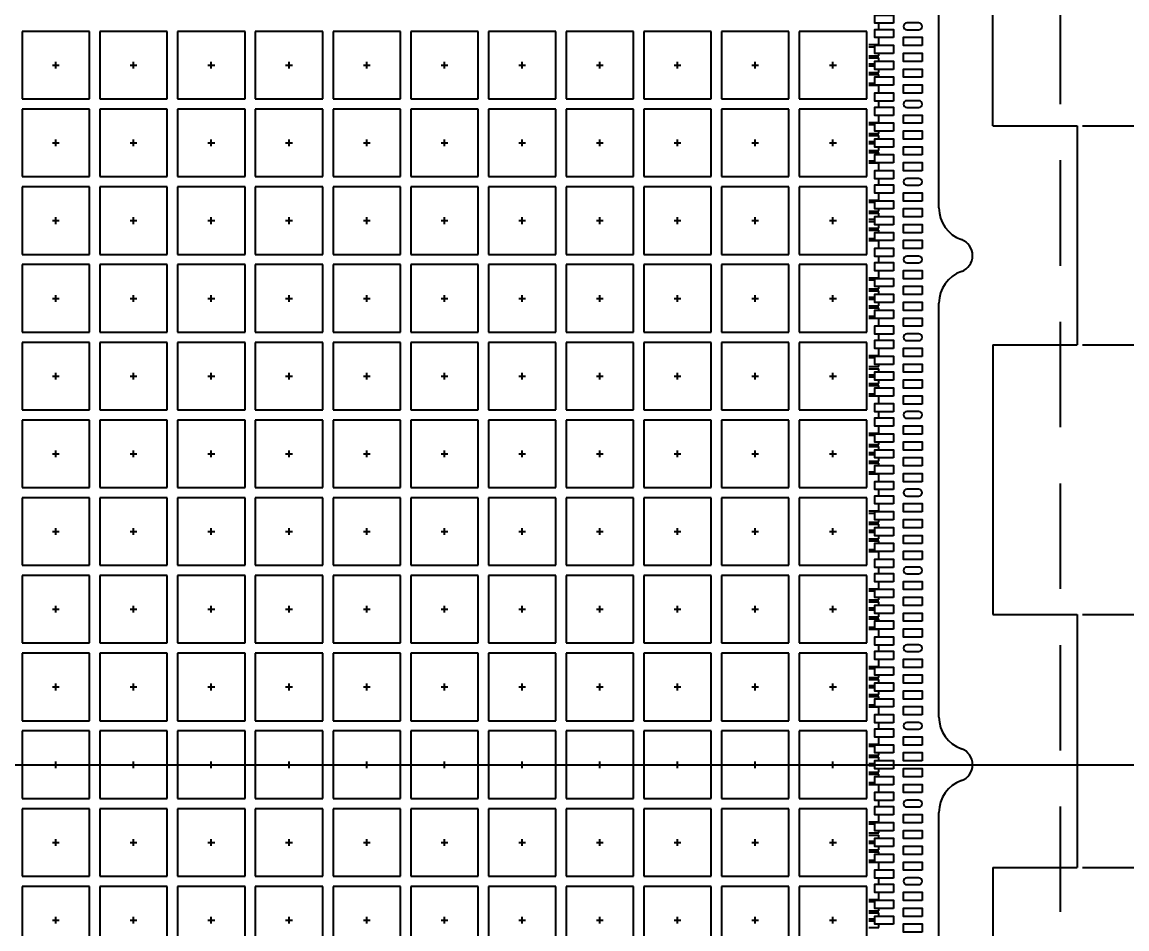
# Model space of a CAD drawing. Header units: millimetres. Extents: x 403.48 to 411.78, y 94.48 to 100.03.
# Drawn here: x 406.735 to 408.701, y 96.815 to 98.428 of the extents above; entities that cross this region are included whole.
import ezdxf

# ---------------------------------------------------------------- set-up
doc = ezdxf.new("R2010")
doc.units = ezdxf.units.MM
doc.header["$LTSCALE"] = 0.5
doc.header["$PDMODE"] = 98
for name, pattern in [('CENTER', [50.8, 31.75, -6.35, 6.35, -6.35]), ('HIDDEN', [0.375, 0.25, -0.125]), ('PHANTOM2', [31.75, 15.875, -3.175, 3.175, -3.175, 3.175, -3.175])]:
    doc.linetypes.add(name, pattern=pattern)
for name, color, linetype in [('1D', 4, 'Continuous'), ('BTM', 7, 'HIDDEN'), ('CEN', 2, 'CENTER'), ('DIM', 3, 'Continuous'), ('PKG', 1, 'PHANTOM2')]:
    doc.layers.add(name, color=color, linetype=linetype)
doc.styles.add('SIMPLEX', font='simplex.shx')
doc.dimstyles.new('Standard2', dxfattribs={"dimtxt": 0.05, "dimasz": 0.08, "dimexe": 0.015, "dimexo": 0.01, "dimgap": 0.01, "dimtad": 1, "dimdec": 3, "dimlfac": 16.666667, "dimrnd": 0.0005, "dimzin": 1, "dimtxsty": 'SIMPLEX', "dimcen": 0.015, "dimclrd": 256, "dimclre": 256, "dimclrt": 256, "dimazin": 3, "dimtp": 0.03, "dimtm": 0.05, "dimtfac": 0.8, "dimtdec": 3, "dimtmove": 0, "dimatfit": 3, "dimfxl": 0.05, "dimtzin": 4, "dimlwd": -1, "dimlwe": -1})

# ---------------------------------------------------------------- blocks, each defined once
blk = doc.blocks.new('*D2')
at = {"layer": 'Defpoints', "color": 0, "ltscale": 0.1, "transparency": 16777216}
for p in [(406.5872, 97.1071), (406.6072, 97.1071), (409.1126, 97.1071)]:
    blk.add_point(p, dxfattribs=at)
at = {"layer": 'DIM', "ltscale": 0.1, "transparency": 16777216}
blk.add_line((406.6172, 97.1071), (409.1126, 97.1071), dxfattribs=at)
at = {"layer": 'DIM', "ltscale": 0.1, "transparency": 16777216, "insert": (409.2226, 97.1071), "char_height": 0.05, "attachment_point": 5, "style": 'SIMPLEX'}
blk.add_mtext('\\A1;0.000', dxfattribs=at)
blk = doc.blocks.new('*D4')
at = {"layer": 'Defpoints', "color": 0, "ltscale": 0.1, "transparency": 16777216}
for p in [(408.612, 98.7241), (409.1126, 98.7241), (406.5872, 97.1071)]:
    blk.add_point(p, dxfattribs=at)
at = {"layer": 'DIM', "ltscale": 0.1, "transparency": 16777216}
blk.add_line((408.622, 98.7241), (409.1126, 98.7241), dxfattribs=at)
at = {"layer": 'DIM', "ltscale": 0.1, "transparency": 16777216, "insert": (409.2464, 98.7241), "char_height": 0.05, "attachment_point": 5, "style": 'SIMPLEX'}
blk.add_mtext('\\A1;26.950', dxfattribs=at)
blk = doc.blocks.new('*D5')
at = {"layer": 'Defpoints', "color": 0, "ltscale": 0.1, "transparency": 16777216}
for p in [(408.612, 98.2441), (409.1126, 98.2441), (406.5872, 97.1071)]:
    blk.add_point(p, dxfattribs=at)
at = {"layer": 'DIM', "ltscale": 0.1, "transparency": 16777216}
blk.add_line((408.622, 98.2441), (409.1126, 98.2441), dxfattribs=at)
at = {"layer": 'DIM', "ltscale": 0.1, "transparency": 16777216, "insert": (409.2417, 98.2441), "char_height": 0.05, "attachment_point": 5, "style": 'SIMPLEX'}
blk.add_mtext('\\A1;18.950', dxfattribs=at)
blk = doc.blocks.new('*D6')
at = {"layer": 'Defpoints', "color": 0, "ltscale": 0.1, "transparency": 16777216}
for p in [(408.612, 97.8541), (409.1126, 97.8541), (406.5872, 97.1071)]:
    blk.add_point(p, dxfattribs=at)
at = {"layer": 'DIM', "ltscale": 0.1, "transparency": 16777216}
blk.add_line((408.622, 97.8541), (409.1126, 97.8541), dxfattribs=at)
at = {"layer": 'DIM', "ltscale": 0.1, "transparency": 16777216, "insert": (409.2417, 97.8541), "char_height": 0.05, "attachment_point": 5, "style": 'SIMPLEX'}
blk.add_mtext('\\A1;12.450', dxfattribs=at)
blk = doc.blocks.new('*D7')
at = {"layer": 'Defpoints', "color": 0, "ltscale": 0.1, "transparency": 16777216}
for p in [(408.612, 97.3741), (409.1126, 97.3741), (406.5872, 97.1071)]:
    blk.add_point(p, dxfattribs=at)
at = {"layer": 'DIM', "ltscale": 0.1, "transparency": 16777216}
blk.add_line((408.622, 97.3741), (409.1126, 97.3741), dxfattribs=at)
at = {"layer": 'DIM', "ltscale": 0.1, "transparency": 16777216, "insert": (409.2226, 97.3741), "char_height": 0.05, "attachment_point": 5, "style": 'SIMPLEX'}
blk.add_mtext('\\A1;4.450', dxfattribs=at)
blk = doc.blocks.new('*D8')
at = {"layer": 'Defpoints', "color": 0, "ltscale": 0.1, "transparency": 16777216}
for p in [(406.5872, 97.1071), (408.612, 96.9241), (409.1126, 96.9241)]:
    blk.add_point(p, dxfattribs=at)
at = {"layer": 'DIM', "ltscale": 0.1, "transparency": 16777216}
blk.add_line((408.622, 96.9241), (409.1126, 96.9241), dxfattribs=at)
at = {"layer": 'DIM', "ltscale": 0.1, "transparency": 16777216, "insert": (409.2226, 96.9241), "char_height": 0.05, "attachment_point": 5, "style": 'SIMPLEX'}
blk.add_mtext('\\A1;3.050', dxfattribs=at)
blk = doc.blocks.new('*D9')
at = {"layer": 'Defpoints', "color": 0, "ltscale": 0.1, "transparency": 16777216}
for p in [(406.5872, 97.1071), (408.612, 96.4441), (409.1126, 96.4441)]:
    blk.add_point(p, dxfattribs=at)
at = {"layer": 'DIM', "ltscale": 0.1, "transparency": 16777216}
blk.add_line((408.622, 96.4441), (409.1126, 96.4441), dxfattribs=at)
at = {"layer": 'DIM', "ltscale": 0.1, "transparency": 16777216, "insert": (409.2369, 96.4441), "char_height": 0.05, "attachment_point": 5, "style": 'SIMPLEX'}
blk.add_mtext('\\A1;11.050', dxfattribs=at)
blk = doc.blocks.new('*D10')
at = {"layer": 'Defpoints', "color": 0, "ltscale": 0.1, "transparency": 16777216}
for p in [(406.5872, 97.1071), (408.492, 95.0491), (409.1126, 95.0491)]:
    blk.add_point(p, dxfattribs=at)
at = {"layer": 'DIM', "ltscale": 0.1, "transparency": 16777216}
blk.add_line((408.502, 95.0491), (409.1126, 95.0491), dxfattribs=at)
at = {"layer": 'DIM', "ltscale": 0.1, "transparency": 16777216, "insert": (409.2464, 95.0491), "char_height": 0.05, "attachment_point": 5, "style": 'SIMPLEX'}
blk.add_mtext('\\A1;34.300', dxfattribs=at)
blk = doc.blocks.new('*D19')
at = {"layer": 'Defpoints', "color": 0, "transparency": 16777216}
for p in [(408.582, 99.0451), (408.582, 95.2051), (409.9498, 95.2051)]:
    blk.add_point(p, dxfattribs=at)
at = {"layer": 'DIM', "transparency": 16777216}
for p, q in [((408.592, 99.0451), (409.9648, 99.0451)), ((409.9498, 98.9651), (409.9498, 97.6577)), ((409.9498, 95.2851), (409.9498, 96.5924)), ((408.592, 95.2051), (409.9648, 95.2051))]:
    blk.add_line(p, q, dxfattribs=at)
for points in [[(409.9365, 98.9651), (409.9631, 98.9651), (409.9498, 99.0451)], [(409.9365, 95.2851), (409.9631, 95.2851), (409.9498, 95.2051)]]:
    blk.add_solid(points, dxfattribs=at)
at = {"layer": 'DIM', "transparency": 16777216, "insert": (409.9498, 97.1251), "char_height": 0.05, "attachment_point": 5, "rotation": 90, "style": 'SIMPLEX'}
blk.add_mtext('\\A1;64.000%%P0.500(TAPE WIDTH)', dxfattribs=at)
blk = doc.blocks.new('*D20')
at = {"layer": 'Defpoints', "color": 0, "transparency": 16777216}
for p in [(408.3962, 98.9491), (408.3962, 95.2651), (409.7707, 95.2651)]:
    blk.add_point(p, dxfattribs=at)
at = {"layer": 'DIM', "transparency": 16777216}
for p, q in [((408.4062, 98.9491), (409.7857, 98.9491)), ((409.7707, 98.8691), (409.7707, 97.5254)), ((409.7707, 95.3451), (409.7707, 96.6887)), ((408.4062, 95.2651), (409.7857, 95.2651))]:
    blk.add_line(p, q, dxfattribs=at)
for points in [[(409.7574, 98.8691), (409.7841, 98.8691), (409.7707, 98.9491)], [(409.7574, 95.3451), (409.7841, 95.3451), (409.7707, 95.2651)]]:
    blk.add_solid(points, dxfattribs=at)
at = {"layer": 'DIM', "transparency": 16777216, "insert": (409.7707, 97.1071), "char_height": 0.05, "attachment_point": 5, "rotation": 90, "style": 'SIMPLEX'}
blk.add_mtext('\\A1;59.3X61.4(MOLD PKG)', dxfattribs=at)
blk = doc.blocks.new('*D23')
at = {"layer": 'Defpoints', "color": 0, "transparency": 16777216}
for p in [(408.492, 99.0631), (409.1124, 98.9957), (406.5872, 97.1071)]:
    blk.add_point(p, dxfattribs=at)
at = {"layer": 'DIM', "transparency": 16777216}
for p, q in [((408.502, 99.0631), (408.7924, 99.0631)), ((408.7924, 99.0631), (408.9524, 98.9957)), ((408.9524, 98.9957), (409.1124, 98.9957))]:
    blk.add_line(p, q, dxfattribs=at)
at = {"layer": 'DIM', "transparency": 16777216, "insert": (409.2462, 98.9957), "char_height": 0.05, "attachment_point": 5, "style": 'SIMPLEX'}
blk.add_mtext('\\A1;32.600', dxfattribs=at)
blk = doc.blocks.new('*D24')
at = {"layer": 'Defpoints', "color": 0, "transparency": 16777216}
for p in [(406.5872, 97.1071), (408.492, 95.1871), (409.1126, 95.1485)]:
    blk.add_point(p, dxfattribs=at)
at = {"layer": 'DIM', "transparency": 16777216}
for p, q in [((408.502, 95.1871), (408.7926, 95.1871)), ((408.7926, 95.1871), (408.9526, 95.1485)), ((408.9526, 95.1485), (409.1126, 95.1485))]:
    blk.add_line(p, q, dxfattribs=at)
at = {"layer": 'DIM', "transparency": 16777216, "insert": (409.2464, 95.1485), "char_height": 0.05, "attachment_point": 5, "style": 'SIMPLEX'}
blk.add_mtext('\\A1;32.000', dxfattribs=at)
blk = doc.blocks.new('*D25')
at = {"layer": 'Defpoints', "color": 0, "ltscale": 0.1, "transparency": 16777216}
for p in [(406.5872, 97.1071), (408.492, 95.1871), (408.492, 94.7262)]:
    blk.add_point(p, dxfattribs=at)
at = {"layer": 'DIM', "ltscale": 0.1, "transparency": 16777216}
blk.add_line((408.492, 95.1771), (408.492, 94.7262), dxfattribs=at)
at = {"layer": 'DIM', "color": 1, "ltscale": 0.1, "transparency": 16777216, "insert": (408.492, 94.5972), "char_height": 0.05, "attachment_point": 5, "rotation": 90, "style": 'SIMPLEX'}
blk.add_mtext('\\A1;{\\C256;31.747}', dxfattribs=at)
blk = doc.blocks.new('*D26')
at = {"layer": 'Defpoints', "color": 0, "ltscale": 0.1, "transparency": 16777216}
for p in [(406.5872, 97.1071), (407.6462, 95.1002), (407.6462, 94.7262)]:
    blk.add_point(p, dxfattribs=at)
at = {"layer": 'DIM', "ltscale": 0.1, "transparency": 16777216}
blk.add_line((407.6462, 95.0902), (407.6462, 94.7262), dxfattribs=at)
at = {"layer": 'DIM', "ltscale": 0.1, "transparency": 16777216, "insert": (407.6462, 94.5972), "char_height": 0.05, "attachment_point": 5, "rotation": 90, "style": 'SIMPLEX'}
blk.add_mtext('\\A1;17.650', dxfattribs=at)
blk = doc.blocks.new('*D38')
at = {"layer": 'Defpoints', "color": 0, "ltscale": 0.1, "transparency": 16777216}
for p in [(408.4287, 99.7105), (408.462, 98.7241), (406.5872, 97.1071)]:
    blk.add_point(p, dxfattribs=at)
at = {"layer": 'DIM', "ltscale": 0.1, "transparency": 16777216}
for p, q in [((408.4287, 99.5505), (408.4287, 99.7105)), ((408.462, 99.3905), (408.4287, 99.5505)), ((408.462, 98.7341), (408.462, 99.3905))]:
    blk.add_line(p, q, dxfattribs=at)
at = {"layer": 'DIM', "ltscale": 0.1, "transparency": 16777216, "insert": (408.4287, 99.8396), "char_height": 0.05, "attachment_point": 5, "rotation": 90, "style": 'SIMPLEX'}
blk.add_mtext('\\A1;31.247', dxfattribs=at)
blk = doc.blocks.new('*D39')
at = {"layer": 'Defpoints', "color": 0, "ltscale": 0.1, "transparency": 16777216}
for p in [(408.372, 99.7105), (408.372, 99.0631), (406.5872, 97.1071)]:
    blk.add_point(p, dxfattribs=at)
at = {"layer": 'DIM', "ltscale": 0.1, "transparency": 16777216}
blk.add_line((408.372, 99.0731), (408.372, 99.7105), dxfattribs=at)
at = {"layer": 'DIM', "ltscale": 0.1, "transparency": 16777216, "insert": (408.372, 99.8443), "char_height": 0.05, "attachment_point": 5, "rotation": 90, "style": 'SIMPLEX'}
blk.add_mtext('\\A1;29.747', dxfattribs=at)
blk = doc.blocks.new('*D75')
at = {"layer": 'Defpoints', "color": 0, "ltscale": 0.1, "transparency": 16777216}
for p in [(408.232, 99.7105), (408.312, 99.1681), (406.5872, 97.1071)]:
    blk.add_point(p, dxfattribs=at)
at = {"layer": 'DIM', "ltscale": 0.1, "transparency": 16777216}
for p, q in [((408.232, 99.5505), (408.232, 99.7105)), ((408.312, 99.3905), (408.232, 99.5505)), ((408.312, 99.1781), (408.312, 99.3905))]:
    blk.add_line(p, q, dxfattribs=at)
at = {"layer": 'DIM', "ltscale": 0.1, "transparency": 16777216, "insert": (408.232, 99.8443), "char_height": 0.05, "attachment_point": 5, "rotation": 90, "style": 'SIMPLEX'}
blk.add_mtext('\\A1;28.747', dxfattribs=at)
blk = doc.blocks.new('*D76')
at = {"layer": 'Defpoints', "color": 0, "ltscale": 0.1, "transparency": 16777216}
for p in [(408.492, 99.7105), (408.492, 99.2491), (406.5872, 97.1071)]:
    blk.add_point(p, dxfattribs=at)
at = {"layer": 'DIM', "ltscale": 0.1, "transparency": 16777216}
blk.add_line((408.492, 99.2591), (408.492, 99.7105), dxfattribs=at)
at = {"layer": 'DIM', "ltscale": 0.1, "transparency": 16777216, "insert": (408.492, 99.8396), "char_height": 0.05, "attachment_point": 5, "rotation": 90, "style": 'SIMPLEX'}
blk.add_mtext('\\A1;31.747', dxfattribs=at)
blk = doc.blocks.new('*D77')
at = {"layer": 'Defpoints', "color": 0, "ltscale": 0.1, "transparency": 16777216}
for p in [(408.612, 99.7105), (408.612, 99.1798), (406.5872, 97.1071)]:
    blk.add_point(p, dxfattribs=at)
at = {"layer": 'DIM', "ltscale": 0.1, "transparency": 16777216}
for p, q in [((408.612, 99.5505), (408.612, 99.7105)), ((408.612, 99.3905), (408.612, 99.5505)), ((408.612, 99.1898), (408.612, 99.3905))]:
    blk.add_line(p, q, dxfattribs=at)
at = {"layer": 'DIM', "ltscale": 0.1, "transparency": 16777216, "insert": (408.612, 99.8443), "char_height": 0.05, "attachment_point": 5, "rotation": 90, "style": 'SIMPLEX'}
blk.add_mtext('\\A1;33.747', dxfattribs=at)
blk = doc.blocks.new('*D78')
at = {"layer": 'Defpoints', "color": 0, "ltscale": 0.1, "transparency": 16777216}
for p in [(409.1126, 99.3091), (408.492, 99.2491), (406.5872, 97.1071)]:
    blk.add_point(p, dxfattribs=at)
at = {"layer": 'DIM', "ltscale": 0.1, "transparency": 16777216}
for p, q in [((408.7926, 99.2491), (408.9526, 99.3091)), ((408.9526, 99.3091), (409.1126, 99.3091)), ((408.502, 99.2491), (408.7926, 99.2491))]:
    blk.add_line(p, q, dxfattribs=at)
at = {"layer": 'DIM', "ltscale": 0.1, "transparency": 16777216, "insert": (409.2464, 99.3091), "char_height": 0.05, "attachment_point": 5, "style": 'SIMPLEX'}
blk.add_mtext('\\A1;35.700', dxfattribs=at)
blk = doc.blocks.new('*D79')
at = {"layer": 'Defpoints', "color": 0, "ltscale": 0.1, "transparency": 16777216}
for p in [(409.1126, 99.2417), (408.3655, 99.1591), (406.5872, 97.1071)]:
    blk.add_point(p, dxfattribs=at)
at = {"layer": 'DIM', "ltscale": 0.1, "transparency": 16777216}
for p, q in [((408.7926, 99.1591), (408.9526, 99.2417)), ((408.9526, 99.2417), (409.1126, 99.2417)), ((408.3755, 99.1591), (408.7926, 99.1591))]:
    blk.add_line(p, q, dxfattribs=at)
at = {"layer": 'DIM', "ltscale": 0.1, "transparency": 16777216, "insert": (409.2464, 99.2417), "char_height": 0.05, "attachment_point": 5, "style": 'SIMPLEX'}
blk.add_mtext('\\A1;34.200', dxfattribs=at)
blk = doc.blocks.new('*D82')
at = {"layer": 'Defpoints', "color": 0, "ltscale": 0.1, "transparency": 16777216}
for p in [(407.7272, 99.4168), (407.7272, 99.186), (406.5872, 97.1071)]:
    blk.add_point(p, dxfattribs=at)
at = {"layer": 'DIM', "ltscale": 0.1, "transparency": 16777216}
blk.add_line((407.7272, 99.196), (407.7272, 99.4168), dxfattribs=at)
at = {"layer": 'DIM', "ltscale": 0.1, "transparency": 16777216, "insert": (407.7272, 99.5458), "char_height": 0.05, "attachment_point": 5, "rotation": 90, "style": 'SIMPLEX'}
blk.add_mtext('\\A1;19.000', dxfattribs=at)
blk = doc.blocks.new('*U130')
at = {"layer": 'CEN', "ltscale": 0.5}
for p, q in [((-0.006, 0), (0.006, 0)), ((0, -0.006), (0, 0.006))]:
    blk.add_line(p, q, dxfattribs=at)
at = {"layer": 'PKG', "ltscale": 0.05}
blk.add_lwpolyline([(-0.06, -0.06), (0.06, -0.06), (0.06, 0.06), (-0.06, 0.06)], close=True, dxfattribs=at)
blk = doc.blocks.new('*U131')
at = {"layer": 'DIM', "color": 0, "linetype": 'ByBlock', "lineweight": -2, "transparency": 16777216}
for p in [(1.7979, 2.9043), (1.9362, 2.9043), (2.0745, 2.9043), (2.2128, 2.9043), (2.3511, 2.9043), (2.4894, 2.9043), (2.6277, 2.9043), (2.766, 2.9043), (2.9043, 2.9043), (3.0426, 2.9043), (3.1809, 2.9043), (1.7979, 2.766), (1.9362, 2.766), (2.0745, 2.766), (2.2128, 2.766), (2.3511, 2.766), (2.4894, 2.766), (2.6277, 2.766), (2.766, 2.766), (2.9043, 2.766), (3.0426, 2.766), (3.1809, 2.766), (1.7979, 2.6277), (1.9362, 2.6277), (2.0745, 2.6277), (2.2128, 2.6277), (2.3511, 2.6277), (2.4894, 2.6277), (2.6277, 2.6277), (2.766, 2.6277), (2.9043, 2.6277), (3.0426, 2.6277), (3.1809, 2.6277), (1.7979, 2.4894), (1.9362, 2.4894), (2.0745, 2.4894), (2.2128, 2.4894), (2.3511, 2.4894), (2.4894, 2.4894), (2.6277, 2.4894), (2.766, 2.4894), (2.9043, 2.4894), (3.0426, 2.4894), (3.1809, 2.4894), (1.7979, 2.3511), (1.9362, 2.3511), (2.0745, 2.3511), (2.2128, 2.3511), (2.3511, 2.3511), (2.4894, 2.3511), (2.6277, 2.3511), (2.766, 2.3511), (2.9043, 2.3511), (3.0426, 2.3511), (3.1809, 2.3511), (1.7979, 2.2128), (1.9362, 2.2128), (2.0745, 2.2128), (2.2128, 2.2128), (2.3511, 2.2128), (2.4894, 2.2128), (2.6277, 2.2128), (2.766, 2.2128), (2.9043, 2.2128), (3.0426, 2.2128), (3.1809, 2.2128), (1.7979, 2.0745), (1.9362, 2.0745), (2.0745, 2.0745), (2.2128, 2.0745), (2.3511, 2.0745), (2.4894, 2.0745), (2.6277, 2.0745), (2.766, 2.0745), (2.9043, 2.0745), (3.0426, 2.0745), (3.1809, 2.0745), (1.7979, 1.9362), (1.9362, 1.9362), (2.0745, 1.9362), (2.2128, 1.9362), (2.3511, 1.9362), (2.4894, 1.9362), (2.6277, 1.9362), (2.766, 1.9362), (2.9043, 1.9362), (3.0426, 1.9362), (3.1809, 1.9362), (1.7979, 1.7979), (1.9362, 1.7979), (2.0745, 1.7979), (2.2128, 1.7979), (2.3511, 1.7979), (2.4894, 1.7979), (2.6277, 1.7979), (2.766, 1.7979), (2.9043, 1.7979), (3.0426, 1.7979), (3.1809, 1.7979), (1.7979, 1.6596), (1.9362, 1.6596), (2.0745, 1.6596), (2.2128, 1.6596), (2.3511, 1.6596), (2.4894, 1.6596), (2.6277, 1.6596), (2.766, 1.6596), (2.9043, 1.6596), (3.0426, 1.6596), (3.1809, 1.6596), (1.7979, 1.5213), (1.9362, 1.5213), (2.0745, 1.5213), (2.2128, 1.5213), (2.3511, 1.5213), (2.4894, 1.5213), (2.6277, 1.5213), (2.766, 1.5213), (2.9043, 1.5213), (3.0426, 1.5213), (3.1809, 1.5213), (1.7979, 1.383), (1.9362, 1.383), (2.0745, 1.383), (2.2128, 1.383), (2.3511, 1.383), (2.4894, 1.383), (2.6277, 1.383), (2.766, 1.383), (2.9043, 1.383), (3.0426, 1.383), (3.1809, 1.383)]:
    blk.add_blockref('*U130', p, dxfattribs=at)

msp = doc.modelspace()

# ---------------------------------------------------------------- linework, layer by layer
at = {"color": 2, "linetype": 'HIDDEN', "ltscale": 1.5}
msp.add_line((408.582031, 99.045054), (408.582031, 95.205054), dxfattribs=at)
at = {"color": 0}
for p, q in [((408.462031, 98.244054), (408.462031, 98.724054)), ((408.462031, 98.244054), (408.612031, 98.244054)), ((408.462031, 97.854054), (408.612031, 97.854054)), ((408.462031, 97.854054), (408.462031, 97.374054)), ((408.462031, 97.374054), (408.612031, 97.374054)), ((408.462031, 96.924054), (408.612031, 96.924054)), ((408.462031, 96.924054), (408.462031, 96.444054))]:
    msp.add_line(p, q, dxfattribs=at)
for p, q in [((408.612031, 98.244054), (408.612031, 97.854054)), ((408.612031, 97.374054), (408.612031, 96.924054))]:
    msp.add_line(p, q)
at = {"ltscale": 0.03}
for points in [[(408.285211, 98.426304), (408.252211, 98.426304), (408.252211, 98.441004), (408.285211, 98.441004)], [(408.285211, 98.400804), (408.252211, 98.400804), (408.252211, 98.415504), (408.285211, 98.415504)], [(408.336211, 98.386704), (408.303211, 98.386704), (408.303211, 98.401404), (408.336211, 98.401404)], [(408.285211, 98.372604), (408.252211, 98.372604), (408.252211, 98.387304), (408.285211, 98.387304)], [(408.336211, 98.358504), (408.303211, 98.358504), (408.303211, 98.373204), (408.336211, 98.373204)], [(408.285211, 98.344404), (408.252211, 98.344404), (408.252211, 98.359104), (408.285211, 98.359104)], [(408.285211, 98.316204), (408.252211, 98.316204), (408.252211, 98.330904), (408.285211, 98.330904)], [(408.336211, 98.330304), (408.303211, 98.330304), (408.303211, 98.345004), (408.336211, 98.345004)], [(408.336211, 98.302104), (408.303211, 98.302104), (408.303211, 98.316804), (408.336211, 98.316804)], [(408.285211, 98.288004), (408.252211, 98.288004), (408.252211, 98.302704), (408.285211, 98.302704)], [(408.285211, 98.262504), (408.252211, 98.262504), (408.252211, 98.277204), (408.285211, 98.277204)], [(408.336211, 98.248404), (408.303211, 98.248404), (408.303211, 98.263104), (408.336211, 98.263104)], [(408.285211, 98.234304), (408.252211, 98.234304), (408.252211, 98.249004), (408.285211, 98.249004)], [(408.336211, 98.220204), (408.303211, 98.220204), (408.303211, 98.234904), (408.336211, 98.234904)], [(408.285211, 98.206104), (408.252211, 98.206104), (408.252211, 98.220804), (408.285211, 98.220804)], [(408.285211, 98.177904), (408.252211, 98.177904), (408.252211, 98.192604), (408.285211, 98.192604)], [(408.336211, 98.192004), (408.303211, 98.192004), (408.303211, 98.206704), (408.336211, 98.206704)], [(408.336211, 98.163804), (408.303211, 98.163804), (408.303211, 98.178504), (408.336211, 98.178504)], [(408.285211, 98.149704), (408.252211, 98.149704), (408.252211, 98.164404), (408.285211, 98.164404)], [(408.285211, 98.124204), (408.252211, 98.124204), (408.252211, 98.138904), (408.285211, 98.138904)], [(408.336211, 98.110104), (408.303211, 98.110104), (408.303211, 98.124804), (408.336211, 98.124804)], [(408.285211, 98.096004), (408.252211, 98.096004), (408.252211, 98.110704), (408.285211, 98.110704)], [(408.336211, 98.081904), (408.303211, 98.081904), (408.303211, 98.096604), (408.336211, 98.096604)], [(408.285211, 98.067804), (408.252211, 98.067804), (408.252211, 98.082504), (408.285211, 98.082504)], [(408.336211, 98.053704), (408.303211, 98.053704), (408.303211, 98.068404), (408.336211, 98.068404)], [(408.285211, 98.039604), (408.252211, 98.039604), (408.252211, 98.054304), (408.285211, 98.054304)], [(408.336211, 98.025504), (408.303211, 98.025504), (408.303211, 98.040204), (408.336211, 98.040204)], [(408.285211, 98.011404), (408.252211, 98.011404), (408.252211, 98.026104), (408.285211, 98.026104)], [(408.285211, 97.985904), (408.252211, 97.985904), (408.252211, 98.000604), (408.285211, 98.000604)], [(408.336211, 97.971804), (408.303211, 97.971804), (408.303211, 97.986504), (408.336211, 97.986504)], [(408.285211, 97.957704), (408.252211, 97.957704), (408.252211, 97.972404), (408.285211, 97.972404)], [(408.336211, 97.943604), (408.303211, 97.943604), (408.303211, 97.958304), (408.336211, 97.958304)], [(408.285211, 97.929504), (408.252211, 97.929504), (408.252211, 97.944204), (408.285211, 97.944204)], [(408.336211, 97.915404), (408.303211, 97.915404), (408.303211, 97.930104), (408.336211, 97.930104)], [(408.285211, 97.901304), (408.252211, 97.901304), (408.252211, 97.916004), (408.285211, 97.916004)], [(408.336211, 97.887204), (408.303211, 97.887204), (408.303211, 97.901904), (408.336211, 97.901904)], [(408.285211, 97.873104), (408.252211, 97.873104), (408.252211, 97.887804), (408.285211, 97.887804)], [(408.285211, 97.847604), (408.252211, 97.847604), (408.252211, 97.862304), (408.285211, 97.862304)], [(408.336211, 97.833504), (408.303211, 97.833504), (408.303211, 97.848204), (408.336211, 97.848204)], [(408.285211, 97.819404), (408.252211, 97.819404), (408.252211, 97.834104), (408.285211, 97.834104)], [(408.336211, 97.805304), (408.303211, 97.805304), (408.303211, 97.820004), (408.336211, 97.820004)], [(408.285211, 97.791204), (408.252211, 97.791204), (408.252211, 97.805904), (408.285211, 97.805904)], [(408.336211, 97.777104), (408.303211, 97.777104), (408.303211, 97.791804), (408.336211, 97.791804)], [(408.285211, 97.763004), (408.252211, 97.763004), (408.252211, 97.777704), (408.285211, 97.777704)], [(408.336211, 97.748904), (408.303211, 97.748904), (408.303211, 97.763604), (408.336211, 97.763604)], [(408.285211, 97.734804), (408.252211, 97.734804), (408.252211, 97.749504), (408.285211, 97.749504)], [(408.285211, 97.709304), (408.252211, 97.709304), (408.252211, 97.724004), (408.285211, 97.724004)], [(408.336211, 97.695204), (408.303211, 97.695204), (408.303211, 97.709904), (408.336211, 97.709904)], [(408.285211, 97.681104), (408.252211, 97.681104), (408.252211, 97.695804), (408.285211, 97.695804)], [(408.336211, 97.667004), (408.303211, 97.667004), (408.303211, 97.681704), (408.336211, 97.681704)], [(408.285211, 97.652904), (408.252211, 97.652904), (408.252211, 97.667604), (408.285211, 97.667604)], [(408.336211, 97.638804), (408.303211, 97.638804), (408.303211, 97.653504), (408.336211, 97.653504)], [(408.285211, 97.624704), (408.252211, 97.624704), (408.252211, 97.639404), (408.285211, 97.639404)], [(408.336211, 97.610604), (408.303211, 97.610604), (408.303211, 97.625304), (408.336211, 97.625304)], [(408.285211, 97.596504), (408.252211, 97.596504), (408.252211, 97.611204), (408.285211, 97.611204)], [(408.285211, 97.571004), (408.252211, 97.571004), (408.252211, 97.585704), (408.285211, 97.585704)], [(408.336211, 97.556904), (408.303211, 97.556904), (408.303211, 97.571604), (408.336211, 97.571604)], [(408.285211, 97.542804), (408.252211, 97.542804), (408.252211, 97.557504), (408.285211, 97.557504)], [(408.285211, 97.514604), (408.252211, 97.514604), (408.252211, 97.529304), (408.285211, 97.529304)], [(408.336211, 97.528704), (408.303211, 97.528704), (408.303211, 97.543404), (408.336211, 97.543404)], [(408.336211, 97.500504), (408.303211, 97.500504), (408.303211, 97.515204), (408.336211, 97.515204)], [(408.285211, 97.486404), (408.252211, 97.486404), (408.252211, 97.501104), (408.285211, 97.501104)], [(408.336211, 97.472304), (408.303211, 97.472304), (408.303211, 97.487004), (408.336211, 97.487004)], [(408.285211, 97.458204), (408.252211, 97.458204), (408.252211, 97.472904), (408.285211, 97.472904)], [(408.285211, 97.432704), (408.252211, 97.432704), (408.252211, 97.447404), (408.285211, 97.447404)], [(408.336211, 97.418604), (408.303211, 97.418604), (408.303211, 97.433304), (408.336211, 97.433304)], [(408.285211, 97.404504), (408.252211, 97.404504), (408.252211, 97.419204), (408.285211, 97.419204)], [(408.285211, 97.376304), (408.252211, 97.376304), (408.252211, 97.391004), (408.285211, 97.391004)], [(408.336211, 97.390404), (408.303211, 97.390404), (408.303211, 97.405104), (408.336211, 97.405104)], [(408.336211, 97.362204), (408.303211, 97.362204), (408.303211, 97.376904), (408.336211, 97.376904)], [(408.285211, 97.348104), (408.252211, 97.348104), (408.252211, 97.362804), (408.285211, 97.362804)], [(408.336211, 97.334004), (408.303211, 97.334004), (408.303211, 97.348704), (408.336211, 97.348704)], [(408.285211, 97.319904), (408.252211, 97.319904), (408.252211, 97.334604), (408.285211, 97.334604)], [(408.285211, 97.294404), (408.252211, 97.294404), (408.252211, 97.309104), (408.285211, 97.309104)], [(408.336211, 97.280304), (408.303211, 97.280304), (408.303211, 97.295004), (408.336211, 97.295004)], [(408.285211, 97.266204), (408.252211, 97.266204), (408.252211, 97.280904), (408.285211, 97.280904)], [(408.285211, 97.238004), (408.252211, 97.238004), (408.252211, 97.252704), (408.285211, 97.252704)], [(408.336211, 97.252104), (408.303211, 97.252104), (408.303211, 97.266804), (408.336211, 97.266804)], [(408.336211, 97.223904), (408.303211, 97.223904), (408.303211, 97.238604), (408.336211, 97.238604)], [(408.285211, 97.209804), (408.252211, 97.209804), (408.252211, 97.224504), (408.285211, 97.224504)], [(408.336211, 97.195704), (408.303211, 97.195704), (408.303211, 97.210404), (408.336211, 97.210404)], [(408.285211, 97.181604), (408.252211, 97.181604), (408.252211, 97.196304), (408.285211, 97.196304)], [(408.285211, 97.156104), (408.252211, 97.156104), (408.252211, 97.170804), (408.285211, 97.170804)], [(408.336211, 97.142004), (408.303211, 97.142004), (408.303211, 97.156704), (408.336211, 97.156704)], [(408.285211, 97.127904), (408.252211, 97.127904), (408.252211, 97.142604), (408.285211, 97.142604)], [(408.285211, 97.099704), (408.252211, 97.099704), (408.252211, 97.114404), (408.285211, 97.114404)], [(408.336211, 97.113804), (408.303211, 97.113804), (408.303211, 97.128504), (408.336211, 97.128504)], [(408.336211, 97.085604), (408.303211, 97.085604), (408.303211, 97.100304), (408.336211, 97.100304)], [(408.285211, 97.071504), (408.252211, 97.071504), (408.252211, 97.086204), (408.285211, 97.086204)], [(408.336211, 97.057404), (408.303211, 97.057404), (408.303211, 97.072104), (408.336211, 97.072104)], [(408.285211, 97.043304), (408.252211, 97.043304), (408.252211, 97.058004), (408.285211, 97.058004)], [(408.285211, 97.017804), (408.252211, 97.017804), (408.252211, 97.032504), (408.285211, 97.032504)], [(408.336211, 97.003704), (408.303211, 97.003704), (408.303211, 97.018404), (408.336211, 97.018404)], [(408.285211, 96.989604), (408.252211, 96.989604), (408.252211, 97.004304), (408.285211, 97.004304)], [(408.285211, 96.961404), (408.252211, 96.961404), (408.252211, 96.976104), (408.285211, 96.976104)], [(408.336211, 96.975504), (408.303211, 96.975504), (408.303211, 96.990204), (408.336211, 96.990204)], [(408.336211, 96.947304), (408.303211, 96.947304), (408.303211, 96.962004), (408.336211, 96.962004)], [(408.285211, 96.933204), (408.252211, 96.933204), (408.252211, 96.947904), (408.285211, 96.947904)], [(408.285211, 96.905004), (408.252211, 96.905004), (408.252211, 96.919704), (408.285211, 96.919704)], [(408.336211, 96.919104), (408.303211, 96.919104), (408.303211, 96.933804), (408.336211, 96.933804)], [(408.285211, 96.879504), (408.252211, 96.879504), (408.252211, 96.894204), (408.285211, 96.894204)], [(408.336211, 96.865404), (408.303211, 96.865404), (408.303211, 96.880104), (408.336211, 96.880104)], [(408.285211, 96.851304), (408.252211, 96.851304), (408.252211, 96.866004), (408.285211, 96.866004)], [(408.285211, 96.823104), (408.252211, 96.823104), (408.252211, 96.837804), (408.285211, 96.837804)], [(408.336211, 96.837204), (408.303211, 96.837204), (408.303211, 96.851904), (408.336211, 96.851904)], [(408.336211, 96.809004), (408.303211, 96.809004), (408.303211, 96.823704), (408.336211, 96.823704)]]:
    msp.add_lwpolyline(points, close=True, dxfattribs=at)
for points in [[(408.330211, 98.426904), (408.309211, 98.426904, 0.41421356), (408.303211, 98.420904), (408.303211, 98.420904, 0.41421356), (408.309211, 98.414904), (408.330211, 98.414904, 0.41421356), (408.336211, 98.420904), (408.336211, 98.420904, 0.41421356)], [(408.330211, 98.288604), (408.309211, 98.288604, 0.41421356), (408.303211, 98.282604), (408.303211, 98.282604, 0.41421356), (408.309211, 98.276604), (408.330211, 98.276604, 0.41421356), (408.336211, 98.282604), (408.336211, 98.282604, 0.41421356)], [(408.330211, 98.150304), (408.309211, 98.150304, 0.41421356), (408.303211, 98.144304), (408.303211, 98.144304, 0.41421356), (408.309211, 98.138304), (408.330211, 98.138304, 0.41421356), (408.336211, 98.144304), (408.336211, 98.144304, 0.41421356)], [(408.330211, 98.012004), (408.309211, 98.012004, 0.41421356), (408.303211, 98.006004), (408.303211, 98.006004, 0.41421356), (408.309211, 98.000004), (408.330211, 98.000004, 0.41421356), (408.336211, 98.006004), (408.336211, 98.006004, 0.41421356)], [(408.330211, 97.873704), (408.309211, 97.873704, 0.41421356), (408.303211, 97.867704), (408.303211, 97.867704, 0.41421356), (408.309211, 97.861704), (408.330211, 97.861704, 0.41421356), (408.336211, 97.867704), (408.336211, 97.867704, 0.41421356)], [(408.330211, 97.735404), (408.309211, 97.735404, 0.41421356), (408.303211, 97.729404), (408.303211, 97.729404, 0.41421356), (408.309211, 97.723404), (408.330211, 97.723404, 0.41421356), (408.336211, 97.729404), (408.336211, 97.729404, 0.41421356)], [(408.330211, 97.597104), (408.309211, 97.597104, 0.41421356), (408.303211, 97.591104), (408.303211, 97.591104, 0.41421356), (408.309211, 97.585104), (408.330211, 97.585104, 0.41421356), (408.336211, 97.591104), (408.336211, 97.591104, 0.41421356)], [(408.330211, 97.458804), (408.309211, 97.458804, 0.41421356), (408.303211, 97.452804), (408.303211, 97.452804, 0.41421356), (408.309211, 97.446804), (408.330211, 97.446804, 0.41421356), (408.336211, 97.452804), (408.336211, 97.452804, 0.41421356)], [(408.330211, 97.320504), (408.309211, 97.320504, 0.41421356), (408.303211, 97.314504), (408.303211, 97.314504, 0.41421356), (408.309211, 97.308504), (408.330211, 97.308504, 0.41421356), (408.336211, 97.314504), (408.336211, 97.314504, 0.41421356)], [(408.330211, 97.182204), (408.309211, 97.182204, 0.41421356), (408.303211, 97.176204), (408.303211, 97.176204, 0.41421356), (408.309211, 97.170204), (408.330211, 97.170204, 0.41421356), (408.336211, 97.176204), (408.336211, 97.176204, 0.41421356)], [(408.330211, 97.043904), (408.309211, 97.043904, 0.41421356), (408.303211, 97.037904), (408.303211, 97.037904, 0.41421356), (408.309211, 97.031904), (408.330211, 97.031904, 0.41421356), (408.336211, 97.037904), (408.336211, 97.037904, 0.41421356)], [(408.330211, 96.905604), (408.309211, 96.905604, 0.41421356), (408.303211, 96.899604), (408.303211, 96.899604, 0.41421356), (408.309211, 96.893604), (408.330211, 96.893604, 0.41421356), (408.336211, 96.899604), (408.336211, 96.899604, 0.41421356)]]:
    msp.add_lwpolyline(points, format="xyb", close=True, dxfattribs=at)
at = {"layer": '1D', "linetype": 'CENTER'}
for p, q in [((408.366211, 98.097907), (408.366211, 98.834201)), ((408.366211, 97.191907), (408.366211, 97.928201)), ((408.366211, 96.285907), (408.366211, 97.022201))]:
    msp.add_line(p, q, dxfattribs=at)
at = {"layer": '1D', "color": 4}
for centre, radius, start, end in [((408.426211, 98.097907), 0.06, 180, 250.528779), ((408.396211, 98.013054), 0.03, 289.471221, 70.528779), ((408.426211, 97.928201), 0.06, 109.471221, 180), ((408.426211, 97.191907), 0.06, 180, 250.528779), ((408.396211, 97.107054), 0.03, 289.471221, 70.528779), ((408.426211, 97.022201), 0.06, 109.471221, 180)]:
    msp.add_arc(centre, radius, start, end, dxfattribs=at)
at = {"layer": 'BTM', "ltscale": 0.03}
for p, q in [((408.259411, 98.415504), (408.259411, 98.426304)), ((408.259411, 98.387754), (408.259411, 98.400804)), ((408.259411, 98.387754), (408.241411, 98.387754)), ((408.252211, 98.384154), (408.241411, 98.384154)), ((408.259411, 98.368554), (408.259411, 98.372604)), ((408.241411, 98.368554), (408.259411, 98.368554)), ((408.241411, 98.364954), (408.259411, 98.364954)), ((408.252211, 98.353554), (408.241411, 98.353554)), ((408.252211, 98.349954), (408.241411, 98.349954)), ((408.259411, 98.359104), (408.259411, 98.364954)), ((408.241411, 98.338554), (408.259411, 98.338554)), ((408.241411, 98.334954), (408.259411, 98.334954)), ((408.259411, 98.338554), (408.259411, 98.344404)), ((408.259411, 98.330904), (408.259411, 98.334954)), ((408.252211, 98.319354), (408.241411, 98.319354)), ((408.259411, 98.315754), (408.241411, 98.315754)), ((408.259411, 98.302704), (408.259411, 98.315754)), ((408.259411, 98.277204), (408.259411, 98.288004)), ((408.259411, 98.249454), (408.259411, 98.262504)), ((408.259411, 98.249454), (408.241411, 98.249454)), ((408.252211, 98.245854), (408.241411, 98.245854)), ((408.259411, 98.230254), (408.259411, 98.234304)), ((408.241411, 98.230254), (408.259411, 98.230254)), ((408.241411, 98.226654), (408.259411, 98.226654)), ((408.252211, 98.215254), (408.241411, 98.215254)), ((408.259411, 98.220804), (408.259411, 98.226654)), ((408.252211, 98.211654), (408.241411, 98.211654)), ((408.241411, 98.200254), (408.259411, 98.200254)), ((408.241411, 98.196654), (408.259411, 98.196654)), ((408.259411, 98.200254), (408.259411, 98.206104)), ((408.259411, 98.192604), (408.259411, 98.196654)), ((408.252211, 98.181054), (408.241411, 98.181054)), ((408.259411, 98.177454), (408.241411, 98.177454)), ((408.259411, 98.164404), (408.259411, 98.177454)), ((408.259411, 98.138904), (408.259411, 98.149704)), ((408.259411, 98.111154), (408.259411, 98.124204)), ((408.259411, 98.111154), (408.241411, 98.111154)), ((408.252211, 98.107554), (408.241411, 98.107554)), ((408.259411, 98.091954), (408.259411, 98.096004)), ((408.241411, 98.091954), (408.259411, 98.091954)), ((408.241411, 98.088354), (408.259411, 98.088354)), ((408.252211, 98.076954), (408.241411, 98.076954)), ((408.259411, 98.082504), (408.259411, 98.088354)), ((408.252211, 98.073354), (408.241411, 98.073354)), ((408.241411, 98.061954), (408.259411, 98.061954)), ((408.241411, 98.058354), (408.259411, 98.058354)), ((408.259411, 98.061954), (408.259411, 98.067804)), ((408.259411, 98.054304), (408.259411, 98.058354)), ((408.252211, 98.042754), (408.241411, 98.042754)), ((408.259411, 98.039154), (408.241411, 98.039154)), ((408.259411, 98.026104), (408.259411, 98.039154)), ((408.259411, 98.000604), (408.259411, 98.011404)), ((408.259411, 97.972854), (408.259411, 97.985904)), ((408.259411, 97.972854), (408.241411, 97.972854)), ((408.252211, 97.969254), (408.241411, 97.969254)), ((408.259411, 97.953654), (408.259411, 97.957704)), ((408.241411, 97.953654), (408.259411, 97.953654)), ((408.241411, 97.950054), (408.259411, 97.950054)), ((408.252211, 97.938654), (408.241411, 97.938654)), ((408.259411, 97.944204), (408.259411, 97.950054)), ((408.252211, 97.935054), (408.241411, 97.935054)), ((408.241411, 97.923654), (408.259411, 97.923654)), ((408.241411, 97.920054), (408.259411, 97.920054)), ((408.259411, 97.923654), (408.259411, 97.929504)), ((408.259411, 97.916004), (408.259411, 97.920054)), ((408.252211, 97.904454), (408.241411, 97.904454)), ((408.259411, 97.900854), (408.241411, 97.900854)), ((408.259411, 97.887804), (408.259411, 97.900854)), ((408.259411, 97.862304), (408.259411, 97.873104)), ((408.259411, 97.834554), (408.259411, 97.847604)), ((408.259411, 97.834554), (408.241411, 97.834554)), ((408.252211, 97.830954), (408.241411, 97.830954)), ((408.259411, 97.815354), (408.259411, 97.819404)), ((408.241411, 97.815354), (408.259411, 97.815354)), ((408.241411, 97.811754), (408.259411, 97.811754)), ((408.252211, 97.800354), (408.241411, 97.800354)), ((408.259411, 97.805904), (408.259411, 97.811754)), ((408.252211, 97.796754), (408.241411, 97.796754)), ((408.241411, 97.785354), (408.259411, 97.785354)), ((408.241411, 97.781754), (408.259411, 97.781754)), ((408.259411, 97.785354), (408.259411, 97.791204)), ((408.259411, 97.777704), (408.259411, 97.781754)), ((408.252211, 97.766154), (408.241411, 97.766154)), ((408.259411, 97.762554), (408.241411, 97.762554)), ((408.259411, 97.749504), (408.259411, 97.762554)), ((408.259411, 97.724004), (408.259411, 97.734804)), ((408.259411, 97.696254), (408.259411, 97.709304)), ((408.259411, 97.696254), (408.241411, 97.696254)), ((408.252211, 97.692654), (408.241411, 97.692654)), ((408.241411, 97.677054), (408.259411, 97.677054)), ((408.241411, 97.673454), (408.259411, 97.673454)), ((408.252211, 97.662054), (408.241411, 97.662054)), ((408.259411, 97.677054), (408.259411, 97.681104)), ((408.259411, 97.667604), (408.259411, 97.673454)), ((408.252211, 97.658454), (408.241411, 97.658454)), ((408.241411, 97.647054), (408.259411, 97.647054)), ((408.241411, 97.643454), (408.259411, 97.643454)), ((408.259411, 97.647054), (408.259411, 97.652904)), ((408.259411, 97.639404), (408.259411, 97.643454)), ((408.252211, 97.627854), (408.241411, 97.627854)), ((408.259411, 97.624254), (408.241411, 97.624254)), ((408.259411, 97.611204), (408.259411, 97.624254)), ((408.259411, 97.585704), (408.259411, 97.596504)), ((408.259411, 97.557954), (408.259411, 97.571004)), ((408.259411, 97.557954), (408.241411, 97.557954)), ((408.252211, 97.554354), (408.241411, 97.554354)), ((408.241411, 97.538754), (408.259411, 97.538754)), ((408.241411, 97.535154), (408.259411, 97.535154)), ((408.259411, 97.538754), (408.259411, 97.542804)), ((408.259411, 97.529304), (408.259411, 97.535154)), ((408.252211, 97.523754), (408.241411, 97.523754)), ((408.252211, 97.520154), (408.241411, 97.520154)), ((408.241411, 97.508754), (408.259411, 97.508754)), ((408.241411, 97.505154), (408.259411, 97.505154)), ((408.259411, 97.508754), (408.259411, 97.514604)), ((408.259411, 97.501104), (408.259411, 97.505154)), ((408.252211, 97.489554), (408.241411, 97.489554)), ((408.259411, 97.485954), (408.241411, 97.485954)), ((408.259411, 97.472904), (408.259411, 97.485954)), ((408.259411, 97.447404), (408.259411, 97.458204)), ((408.259411, 97.419654), (408.259411, 97.432704)), ((408.259411, 97.419654), (408.241411, 97.419654)), ((408.252211, 97.416054), (408.241411, 97.416054)), ((408.241411, 97.400454), (408.259411, 97.400454)), ((408.241411, 97.396854), (408.259411, 97.396854)), ((408.259411, 97.400454), (408.259411, 97.404504)), ((408.259411, 97.391004), (408.259411, 97.396854)), ((408.252211, 97.385454), (408.241411, 97.385454)), ((408.252211, 97.381854), (408.241411, 97.381854)), ((408.241411, 97.370454), (408.259411, 97.370454)), ((408.241411, 97.366854), (408.259411, 97.366854)), ((408.259411, 97.370454), (408.259411, 97.376304)), ((408.259411, 97.362804), (408.259411, 97.366854)), ((408.252211, 97.351254), (408.241411, 97.351254)), ((408.259411, 97.347654), (408.241411, 97.347654)), ((408.259411, 97.334604), (408.259411, 97.347654)), ((408.259411, 97.309104), (408.259411, 97.319904)), ((408.259411, 97.281354), (408.259411, 97.294404)), ((408.259411, 97.281354), (408.241411, 97.281354)), ((408.252211, 97.277754), (408.241411, 97.277754)), ((408.241411, 97.262154), (408.259411, 97.262154)), ((408.241411, 97.258554), (408.259411, 97.258554)), ((408.259411, 97.262154), (408.259411, 97.266204)), ((408.259411, 97.252704), (408.259411, 97.258554)), ((408.252211, 97.247154), (408.241411, 97.247154)), ((408.252211, 97.243554), (408.241411, 97.243554)), ((408.241411, 97.232154), (408.259411, 97.232154)), ((408.259411, 97.232154), (408.259411, 97.238004)), ((408.241411, 97.228554), (408.259411, 97.228554)), ((408.252211, 97.212954), (408.241411, 97.212954)), ((408.259411, 97.224504), (408.259411, 97.228554)), ((408.259411, 97.209354), (408.241411, 97.209354)), ((408.259411, 97.196304), (408.259411, 97.209354)), ((408.259411, 97.170804), (408.259411, 97.181604)), ((408.259411, 97.143054), (408.259411, 97.156104)), ((408.259411, 97.143054), (408.241411, 97.143054)), ((408.252211, 97.139454), (408.241411, 97.139454)), ((408.241411, 97.123854), (408.259411, 97.123854)), ((408.241411, 97.120254), (408.259411, 97.120254)), ((408.259411, 97.123854), (408.259411, 97.127904)), ((408.259411, 97.114404), (408.259411, 97.120254)), ((408.252211, 97.108854), (408.241411, 97.108854)), ((408.252211, 97.105254), (408.241411, 97.105254)), ((408.241411, 97.093854), (408.259411, 97.093854)), ((408.259411, 97.093854), (408.259411, 97.099704)), ((408.241411, 97.090254), (408.259411, 97.090254)), ((408.252211, 97.074654), (408.241411, 97.074654)), ((408.259411, 97.086204), (408.259411, 97.090254)), ((408.259411, 97.071054), (408.241411, 97.071054)), ((408.259411, 97.058004), (408.259411, 97.071054)), ((408.259411, 97.032504), (408.259411, 97.043304)), ((408.259411, 97.004754), (408.259411, 97.017804)), ((408.259411, 97.004754), (408.241411, 97.004754)), ((408.252211, 97.001154), (408.241411, 97.001154)), ((408.241411, 96.985554), (408.259411, 96.985554)), ((408.241411, 96.981954), (408.259411, 96.981954)), ((408.259411, 96.985554), (408.259411, 96.989604)), ((408.259411, 96.976104), (408.259411, 96.981954)), ((408.252211, 96.970554), (408.241411, 96.970554)), ((408.252211, 96.966954), (408.241411, 96.966954)), ((408.241411, 96.955554), (408.259411, 96.955554)), ((408.259411, 96.955554), (408.259411, 96.961404)), ((408.241411, 96.951954), (408.259411, 96.951954)), ((408.252211, 96.936354), (408.241411, 96.936354)), ((408.259411, 96.947904), (408.259411, 96.951954)), ((408.259411, 96.932754), (408.241411, 96.932754)), ((408.259411, 96.919704), (408.259411, 96.932754)), ((408.259411, 96.894204), (408.259411, 96.905004)), ((408.259411, 96.866454), (408.259411, 96.879504)), ((408.259411, 96.866454), (408.241411, 96.866454)), ((408.252211, 96.862854), (408.241411, 96.862854)), ((408.241411, 96.847254), (408.259411, 96.847254)), ((408.241411, 96.843654), (408.259411, 96.843654)), ((408.259411, 96.847254), (408.259411, 96.851304)), ((408.259411, 96.837804), (408.259411, 96.843654)), ((408.252211, 96.832254), (408.241411, 96.832254)), ((408.252211, 96.828654), (408.241411, 96.828654)), ((408.241411, 96.817254), (408.259411, 96.817254)), ((408.259411, 96.817254), (408.259411, 96.823104))]:
    msp.add_line(p, q, dxfattribs=at)

# ---------------------------------------------------------------- block references
at = {"layer": 'DIM'}
msp.add_blockref('*U131', (404.996761, 95.447454), dxfattribs=at)

# ---------------------------------------------------------------- dimensions: what is measured, and where the dimension line sits
at = {"layer": 'DIM', "color": 0, "ltscale": 0.1}
dim = msp.add_ordinate_dim(feature_location=(408.372031, 99.063054), offset=(0, 0.647459), dtype=1, origin=(406.587211, 97.107054), dimstyle='Standard2', dxfattribs=at)
dim.commit()
dim.dimension.update_dxf_attribs({"geometry": '*D39', "text_midpoint": (408.372031, 99.844323)})
at = {"layer": 'DIM', "ltscale": 0.1}
for feature_location, offset, dtype, picture, middle in [((408.312031, 99.168054), (-0.08, 0.542459), 1, '*D75', (408.232031, 99.844323)), ((408.612031, 99.179754), (0.000017, 0.530759), 1, '*D77', (408.612048, 99.844323)), ((408.492031, 99.249054), (0, 0.461459), 1, '*D76', (408.492031, 99.839561)), ((407.727211, 99.186015), (0, 0.230768), 1, '*D82', (407.727211, 99.545831)), ((408.492031, 99.249054), (0.620573, 0.06), 0, '*D78', (409.246413, 99.309054)), ((408.36548, 99.159054), (0.747123, 0.082659), 0, '*D79', (409.246413, 99.241713))]:
    dim = msp.add_ordinate_dim(feature_location=feature_location, offset=offset, dtype=dtype, origin=(406.587211, 97.107054), dimstyle='Standard2', dxfattribs=at)
    dim.commit()
    dim.dimension.update_dxf_attribs({"geometry": picture, "text_midpoint": middle})
at = {"layer": 'DIM', "color": 3, "ltscale": 0.1}
dim = msp.add_ordinate_dim(feature_location=(408.462031, 98.724054), offset=(-0.033359, 0.986459), dtype=1, origin=(406.587211, 97.107054), dimstyle='Standard2', dxfattribs=at)
dim.commit()
dim.dimension.update_dxf_attribs({"geometry": '*D38', "text_midpoint": (408.428672, 99.839561)})
at = {"layer": 'DIM'}
for feature_location, offset, picture, middle in [((408.492031, 99.063054), (0.620382, -0.067317), '*D23', (409.246222, 98.995737)), ((408.492031, 95.187054), (0.620573, -0.038516), '*D24', (409.246413, 95.148539))]:
    dim = msp.add_ordinate_dim(feature_location=feature_location, offset=offset, dtype=0, origin=(406.587211, 97.107054), dimstyle='Standard2', dxfattribs=at)
    dim.commit()
    dim.dimension.update_dxf_attribs({"geometry": picture, "text_midpoint": middle})
for base, p1, p2, text, picture, middle in [((409.949814, 95.205054), (408.582031, 99.045054), (408.582031, 95.205054), '64.000%%P0.500(TAPE WIDTH)', '*D19', (409.949814, 97.125054)), ((409.770721, 95.265054), (408.396211, 98.949054), (408.396211, 95.265054), '59.3X61.4(MOLD PKG)', '*D20', (409.770721, 97.107054))]:
    dim = msp.add_linear_dim(base=base, p1=p1, p2=p2, angle=90, text=text, dimstyle='Standard2', dxfattribs=at)
    dim.commit()
    dim.dimension.update_dxf_attribs({"geometry": picture, "text_midpoint": middle})
at = {"layer": 'DIM', "color": 1, "ltscale": 0.1}
for feature_location, offset, dtype, origin, picture, middle in [((408.612031, 98.724054), (0.500573, 0), 0, (406.587211, 97.107054), '*D4', (409.246413, 98.724054)), ((408.612031, 98.244054), (0.500573, 0), 0, (406.587211, 97.107054), '*D5', (409.241651, 98.244054)), ((408.612031, 97.854054), (0.500573, 0), 0, (406.587211, 97.107054), '*D6', (409.241651, 97.854054)), ((408.612031, 97.374054), (0.500573, 0), 0, (406.587211, 97.107054), '*D7', (409.222604, 97.374054)), ((406.6072108015, 97.1070542002), (2.5053927728, 0), 0, (406.5872108015, 97.1070542003), '*D2', (409.2226035743, 97.1070542003)), ((408.612031, 96.924054), (0.500573, 0), 0, (406.587211, 97.107054), '*D8', (409.222604, 96.924054)), ((408.612031, 96.444054), (0.500573, 0), 0, (406.587211, 97.107054), '*D9', (409.236889, 96.444054)), ((408.492031, 95.049054), (0.620573, 0), 0, (406.587211, 97.107054), '*D10', (409.246413, 95.049054)), ((407.646211, 95.100219), (0, -0.374017), 1, (406.587211, 97.107054), '*D26', (407.646211, 94.597154))]:
    dim = msp.add_ordinate_dim(feature_location=feature_location, offset=offset, dtype=dtype, origin=origin, dimstyle='Standard2', override={"dimarcsym": 1}, dxfattribs=at)
    dim.commit()
    dim.dimension.update_dxf_attribs({"geometry": picture, "text_midpoint": middle})
at = {"layer": 'DIM', "ltscale": 0.1}
dim = msp.add_ordinate_dim(feature_location=(408.492031, 95.187054), offset=(0, -0.460852), dtype=1, origin=(406.587211, 97.107054), text='{\\C256;<>}', dimstyle='Standard2', override={"dimclrt": 1}, dxfattribs=at)
dim.commit()
dim.dimension.update_dxf_attribs({"geometry": '*D25', "text_midpoint": (408.492031, 94.597154)})

doc.saveas('drawing.dxf')
